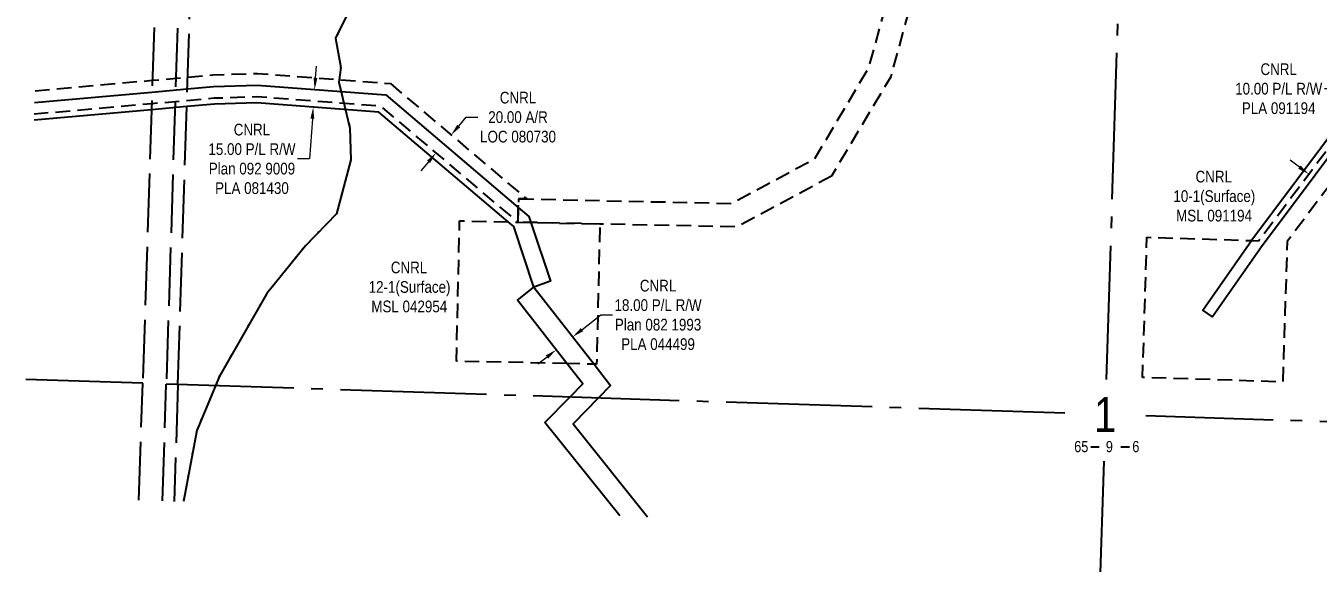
# Model space of a CAD drawing. Extents: x 350972 to 367082, y 6047220 to 6054831.
# Drawn here: x 355566 to 356672, y 6052004 to 6052464 of the extents above; entities that cross this region are included whole.
import ezdxf
from ezdxf.enums import TextEntityAlignment as Align

# ---------------------------------------------------------------- set-up
doc = ezdxf.new("R2010")
doc.units = 0
doc.header["$LTSCALE"] = 5
doc.header["$PDSIZE"] = 0.5
for name, pattern in [('foc-ACCESSROAD', [3.75, 2.5, -1.25]), ('foc-QUARTERLINE', [33, 25, -3, 2, -3]), ('foc-UNSURVEYED', [12.5, 10, -2.5]), ('foc-WHEELTRACKS', [2, 0.4, -1.6])]:
    doc.linetypes.add(name, pattern=pattern)
doc.layers.get('Defpoints').update_dxf_attribs({"color": 9})
for name, color, linetype in [('10', 1, 'Continuous'), ('9', 3, 'Continuous'), ('C-AR', 13, 'foc-ACCESSROAD'), ('C-RW', 13, 'Continuous'), ('C-WS', 13, 'foc-ACCESSROAD'), ('L-QSEC', 8, 'foc-QUARTERLINE'), ('L-SECLBL', 7, 'Continuous'), ('L-USEC', 7, 'foc-UNSURVEYED'), ('T-WATER-P3', 160, 'foc-WHEELTRACKS')]:
    doc.layers.add(name, color=color, linetype=linetype)
for name, color, linetype, lineweight in [('C-AR-T', 13, 'Continuous', 9), ('C-RW-T', 13, 'Continuous', 9), ('C-WS-T', 13, 'Continuous', 9)]:
    doc.layers.add(name, color=color, linetype=linetype, lineweight=lineweight)
doc.styles.add('80CG', font='ARIALN.TTF', dxfattribs={"height": 10})
doc.styles.add('80L', font='ARIALN.TTF', dxfattribs={"height": 10})
doc.styles.add('foc-LtypeFont', font='ARIALN.TTF', dxfattribs={"height": 7.35})
doc.styles.add('SIMPLEX', font='ARIALN.TTF')
doc.linetypes.add('foc-TOPO-flowdirection-NOLINE', pattern='A,0,[">",foc-LtypeFont,S=0.3,R=0,X=0,Y=-0.945],-20,[">",foc-LtypeFont,S=0.3,R=0,X=0,Y=-0.945],0', length=20)
doc.dimstyles.new('Compass 5 000', dxfattribs={"dimscale": 5, "dimtxt": 9, "dimasz": 2, "dimexe": 0.2, "dimexo": 0.0625, "dimgap": 0.5, "dimtad": 0, "dimtih": 1, "dimtoh": 1, "dimzin": 0, "dimdsep": 46, "dimtxsty": '80CG', "dimcen": 0.1, "dimse1": 1, "dimse2": 1, "dimclrd": 256, "dimclrt": 256, "dimaunit": 1, "dimadec": 4, "dimazin": 0, "dimtfac": 0.06, "dimtofl": 0, "dimtmove": 0, "dimatfit": 1, "dimfxl": 0.2, "dimtolj": 1, "dimtzin": 0, "dimlwd": -1, "dimarcsym": 0})

# ---------------------------------------------------------------- blocks, each defined once
blk = doc.blocks.new('*D431')
at = {"layer": 'C-RW-T', "transparency": 16777216}
for p, q in [((356042.2, 6052203.8), (356058.2, 6052216.4)), ((356058.2, 6052216.4), (356068.2, 6052216.4)), ((356012.3, 6052180.4), (356004.4, 6052174.3))]:
    blk.add_line(p, q, dxfattribs=at)
for points in [[(356041.2, 6052205.2), (356043.2, 6052202.5), (356034.3, 6052197.7)], [(356011.2, 6052181.8), (356013.3, 6052179.1), (356020.1, 6052186.6)]]:
    blk.add_solid(points, dxfattribs=at)
at = {"layer": 'Defpoints', "color": 0, "transparency": 16777216}
for p in [(356029.6, 6052203.6), (356015.5, 6052192.6), (356034.3, 6052197.7)]:
    blk.add_point(p, dxfattribs=at)
at = {"layer": 'C-RW-T', "transparency": 16777216, "insert": (356107.3, 6052216.4), "char_height": 10, "attachment_point": 5, "style": '80CG'}
blk.add_mtext('\\A1;CNRL\\P18.00 P/L R/W\\PPlan 082 1993\\PPLA 044499', dxfattribs=at)
blk = doc.blocks.new('*D442')
at = {"layer": 'C-AR-T', "transparency": 16777216}
for p, q in [((356656, 6052342.8), (356648, 6052348.8)), ((356687.8, 6052318.9), (356695.8, 6052312.9)), ((356695.8, 6052312.9), (356705.8, 6052312.9))]:
    blk.add_line(p, q, dxfattribs=at)
for points in [[(356657, 6052344.1), (356655, 6052341.4), (356664, 6052336.8)], [(356688.8, 6052320.3), (356686.8, 6052317.6), (356679.8, 6052324.9)]]:
    blk.add_solid(points, dxfattribs=at)
at = {"layer": 'Defpoints', "color": 0, "transparency": 16777216}
for p in [(356707.8, 6052395.1), (356723.6, 6052383.2), (356679.8, 6052324.9)]:
    blk.add_point(p, dxfattribs=at)
at = {"layer": 'C-AR-T', "transparency": 16777216, "insert": (356740.1, 6052312.9), "char_height": 10, "attachment_point": 5, "style": '80CG'}
blk.add_mtext('\\A1;CNRL\\P20.00 A/R\\PMSL 091194', dxfattribs=at)
blk = doc.blocks.new('*D443')
at = {"layer": 'C-RW-T', "transparency": 16777216}
for p, q in [((356687.3, 6052409.8), (356677.3, 6052409.8)), ((356695.3, 6052403.8), (356687.3, 6052409.8)), ((356719.3, 6052385.8), (356727.3, 6052379.8))]:
    blk.add_line(p, q, dxfattribs=at)
for points in [[(356696.3, 6052405.2), (356694.3, 6052402.5), (356703.3, 6052397.8)], [(356720.3, 6052387.2), (356718.3, 6052384.5), (356711.3, 6052391.8)]]:
    blk.add_solid(points, dxfattribs=at)
at = {"layer": 'Defpoints', "color": 0, "transparency": 16777216}
for p in [(356703.3, 6052397.8), (356691.8, 6052382.6), (356699.8, 6052376.6)]:
    blk.add_point(p, dxfattribs=at)
at = {"layer": 'C-RW-T', "transparency": 16777216, "insert": (356638.2, 6052409.8), "char_height": 10, "attachment_point": 5, "style": '80CG'}
blk.add_mtext('\\A1;CNRL\\P10.00 P/L R/W\\PPLA 091194', dxfattribs=at)
blk = doc.blocks.new('*D450')
at = {"layer": 'C-RW-T', "transparency": 16777216}
for p, q in [((355814.2, 6052419.1), (355815, 6052429.1)), ((355811.6, 6052384.2), (355809, 6052349.8)), ((355809, 6052349.8), (355799, 6052349.8))]:
    blk.add_line(p, q, dxfattribs=at)
for points in [[(355812.6, 6052419.2), (355815.9, 6052419), (355813.5, 6052409.1)], [(355809.9, 6052384.3), (355813.2, 6052384.1), (355812.3, 6052394.2)]]:
    blk.add_solid(points, dxfattribs=at)
at = {"layer": 'Defpoints', "color": 0, "transparency": 16777216}
for p in [(355796.9, 6052410.4), (355795.8, 6052395.4), (355812.3, 6052394.2)]:
    blk.add_point(p, dxfattribs=at)
at = {"layer": 'C-RW-T', "transparency": 16777216, "insert": (355759.9, 6052349.8), "char_height": 10, "attachment_point": 5, "style": '80CG'}
blk.add_mtext('\\A1;CNRL\\P15.00 P/L R/W\\PPlan 092 9009\\PPLA 081430', dxfattribs=at)
blk = doc.blocks.new('*D451')
at = {"layer": 'C-AR-T', "transparency": 16777216}
for p, q in [((355936.8, 6052377.9), (355943.2, 6052385.5)), ((355943.2, 6052385.5), (355953.2, 6052385.5)), ((355910.9, 6052347.4), (355904.5, 6052339.7))]:
    blk.add_line(p, q, dxfattribs=at)
for points in [[(355935.5, 6052379), (355938, 6052376.8), (355930.3, 6052370.3)], [(355909.7, 6052348.5), (355912.2, 6052346.3), (355917.4, 6052355)]]:
    blk.add_solid(points, dxfattribs=at)
at = {"layer": 'Defpoints', "color": 0, "transparency": 16777216}
for p in [(355930.3, 6052370.3), (355931.3, 6052369.5), (355918.3, 6052354.2)]:
    blk.add_point(p, dxfattribs=at)
at = {"layer": 'C-AR-T', "transparency": 16777216, "insert": (355987.5, 6052385.5), "char_height": 10, "attachment_point": 5, "style": '80CG'}
blk.add_mtext('\\A1;CNRL\\P20.00 A/R\\PLOC 080730', dxfattribs=at)
blk = doc.blocks.new('L-SECLBL')
at = {"layer": '9', "color": 7}
for p, q in [((-5.1, -27.8), (-12.3, -27.8)), ((20.7, -27.8), (13.5, -27.8))]:
    blk.add_line(p, q, dxfattribs=at)
at = {"layer": '10', "color": 2, "style": 'SIMPLEX'}
blk.add_attdef('SEC', text='', height=30, dxfattribs=at).set_placement((0, 0), align=Align.MIDDLE)
at = {"layer": '10', "color": 5, "style": '80L'}
blk.add_attdef('TWP', text='', height=9.5, dxfattribs=at).set_placement((-14.4, -27.4), align=Align.MIDDLE_RIGHT)
blk.add_attdef('RGE', text='', height=9.5, dxfattribs=at).set_placement((3.6, -27.4), align=Align.MIDDLE_CENTER)
blk.add_attdef('MER', text='', height=9.5, dxfattribs=at).set_placement((23.2, -27.4), align=Align.MIDDLE_LEFT)

msp = doc.modelspace()

# ---------------------------------------------------------------- linework, layer by layer
at = {"layer": 'C-AR', "flags": 128}
msp.add_lwpolyline([(356255.787, 6052335.181), (356174.881, 6052291.646), (356057.428, 6052294.16), (355998.45, 6052295.477), (355987.463, 6052295.722), (355987.744, 6052308.299), (355987.91, 6052315.712), (355994.96, 6052315.571), (356170.043, 6052311.748), (356241.432, 6052350.163), (356287.731, 6052428.027), (356305.778, 6052493.87), (356414.067, 6052671.605), (356480.297, 6052739.768), (356494.429, 6052725.756), (356429.975, 6052659.286), (356324.318, 6052485.87), (356306.3, 6052420.132), (356255.787, 6052335.181)], close=True, dxfattribs=at)
for points in [[(355878.388, 6052414.205), (355994.96, 6052315.571), (355987.91, 6052315.712), (355987.744, 6052308.299), (355987.463, 6052295.722), (355870.415, 6052394.759), (355764.148, 6052402.839), (355727.531, 6052401.641), (355704.297, 6052399.583), (355674.031, 6052396.902), (355573.697, 6052388.015)], [(355574.338, 6052408.144), (355674.671, 6052417.032), (355704.938, 6052419.713), (355726.322, 6052421.607), (355764.581, 6052422.858), (355878.388, 6052414.205)]]:
    msp.add_lwpolyline(points, dxfattribs=at)
at = {"layer": 'C-RW', "flags": 128}
msp.add_lwpolyline([(356623.463, 6052274.743), (356581.496, 6052214.75), (356573.302, 6052220.482), (356614.963, 6052280.039), (356615.364, 6052280.61), (356755.235, 6052467.166), (356770.662, 6052487.743), (356773.689, 6052491.78), (356776.716, 6052495.816), (356780.3, 6052492.262), (356781.267, 6052491.304), (356783.767, 6052488.55), (356780.714, 6052484.478), (356777.66, 6052480.405), (356762.098, 6052459.648), (356623.463, 6052274.743)], close=True, dxfattribs=at)
for points in [[(355574.017, 6052398.079), (355674.351, 6052406.967), (355704.617, 6052409.648), (355726.926, 6052411.624), (355764.364, 6052412.849), (355874.401, 6052404.482), (355987.744, 6052308.299), (355996.706, 6052300.694), (355998.45, 6052295.477), (356015.228, 6052245.293), (356001.161, 6052240.1), (355983.811, 6052291.945), (355979.141, 6052295.908), (355868.41, 6052389.898), (355764.04, 6052397.835), (355727.835, 6052396.651), (355704.137, 6052394.552), (355673.87, 6052391.871), (355573.537, 6052382.983)], [(356074.547, 6052044.671), (356010.571, 6052124.446), (356031.692, 6052146.097), (356042.846, 6052157.537), (356029.363, 6052174.788), (355986.981, 6052229.018), (356001.161, 6052240.1), (356052.609, 6052174.269), (356066.708, 6052156.229), (356056.059, 6052145.306), (356034.573, 6052123.281), (356098.23, 6052043.903)]]:
    msp.add_lwpolyline(points, dxfattribs=at)
at = {"layer": 'C-WS', "flags": 128}
for points in [[(356772.363, 6052448.337), (356645.46, 6052279.085), (356641.705, 6052159.151), (356521.764, 6052162.897), (356525.521, 6052282.837), (356614.963, 6052280.039), (356621.035, 6052279.849), (356758.996, 6052463.066), (356762.098, 6052459.648), (356772.363, 6052448.337)], [(356029.363, 6052174.788), (355934.811, 6052176.899), (355937.489, 6052296.838), (355979.141, 6052295.908), (355987.463, 6052295.722), (355998.45, 6052295.477), (356057.428, 6052294.16), (356054.749, 6052174.222), (356052.609, 6052174.269), (356029.363, 6052174.788)]]:
    msp.add_lwpolyline(points, close=True, dxfattribs=at)
at = {"layer": 'L-QSEC', "flags": 128}
for points in [[(356515.205, 6052935.184), (356490.708, 6052161.236)], [(355666.425, 6052157.967), (355566.478, 6052161.21)], [(356455.297, 6052132.367), (355686.535, 6052157.315)], [(357292.984, 6052105.183), (356524.543, 6052130.12)], [(356488.493, 6052091.272), (356464.313, 6051327.314)]]:
    msp.add_lwpolyline(points, dxfattribs=at)
at = {"layer": 'L-USEC', "flags": 128}
for points in [[(355692.015, 6052961.899), (355666.425, 6052157.967)], [(355712.125, 6052961.258), (355686.535, 6052157.327)], [(355696.575, 6052156.989), (355722.165, 6052960.921)], [(355663.244, 6052058.019), (355666.425, 6052157.967)], [(355683.354, 6052057.366), (355686.535, 6052157.327)], [(355696.575, 6052156.989), (355693.394, 6052057.04)]]:
    msp.add_lwpolyline(points, dxfattribs=at)
at = {"layer": 'T-WATER-P3', "flags": 128}
msp.add_lwpolyline([(356093.277, 6052835.952), (356089.845, 6052825.063), (356080.345, 6052813.094), (356062.755, 6052809.765), (356034.624, 6052809.897), (356009.813, 6052804.968), (356006.063, 6052802.868), (355991.871, 6052770.111), (355967.079, 6052742.915), (355960.718, 6052732.566), (355968.657, 6052706.167), (355968.557, 6052701.846), (355951.365, 6052671.899), (355908.182, 6052649.924), (355890.608, 6052579.559), (355878.606, 6052541.562), (355860.354, 6052496.245), (355843.102, 6052476.667), (355831.451, 6052453.019), (355835.92, 6052427.92), (355834.138, 6052415.481), (355843.718, 6052376.224), (355844.367, 6052349.005), (355832.093, 6052302.748), (355805.632, 6052275.531), (355772.708, 6052234.717), (355732.045, 6052163.973), (355712.682, 6052117.707), (355701.202, 6052056.787)], dxfattribs=at)
at = {"layer": 'T-WATER-P3', "linetype": 'foc-TOPO-flowdirection-NOLINE', "flags": 128}
msp.add_lwpolyline([(356093.277, 6052835.952), (356089.845, 6052825.063), (356080.345, 6052813.094), (356062.755, 6052809.765), (356034.624, 6052809.897), (356009.813, 6052804.968), (356006.063, 6052802.868), (355991.871, 6052770.111), (355967.079, 6052742.915), (355960.718, 6052732.566), (355968.657, 6052706.167), (355968.557, 6052701.846), (355951.365, 6052671.899), (355908.182, 6052649.924), (355890.608, 6052579.559), (355878.606, 6052541.562), (355860.354, 6052496.245), (355843.102, 6052476.667), (355831.451, 6052453.019), (355835.92, 6052427.92), (355834.138, 6052415.481), (355843.718, 6052376.224), (355844.367, 6052349.005), (355832.093, 6052302.748), (355805.632, 6052275.531), (355772.708, 6052234.717), (355732.045, 6052163.973), (355712.682, 6052117.707), (355701.202, 6052056.787)], dxfattribs=at)

# ---------------------------------------------------------------- block references
at = {"layer": 'L-SECLBL', "xscale": 0.9996710000000049, "yscale": 0.9996710000000049, "zscale": 0.9996710000000049}
msp.add_blockref('L-SECLBL', (356489.758, 6052131.249), dxfattribs=at).add_auto_attribs({'SEC': '1', 'TWP': '65', 'RGE': '9', 'MER': '6'})

# ---------------------------------------------------------------- texts
at = {"layer": 'C-WS-T', "char_height": 9.99671, "attachment_point": 1, "style": '80L'}
for s, insert in [('\\pi26.40899;CNRL\\P\\pi7.45888;10-1(Surface)\\P\\pi9.73985;MSL 091194', (356540.685, 6052339.668)), ('\\pi26.40899;CNRL\\P\\pi7.45888;12-1(Surface)\\P\\pi9.73985;MSL 042954', (355852.265, 6052262.001))]:
    msp.add_mtext_dynamic_manual_height_columns(s, width=83.00587, gutter_width=50, heights=[0], dxfattribs=dict(at, insert=insert))

# ---------------------------------------------------------------- dimensions: what is measured, and where the dimension line sits
at = {"layer": 'C-AR-T'}
dim = msp.add_aligned_dim(p1=(355918.34, 6052354.209), p2=(355931.255, 6052369.473), distance=1.24, text='CNRL\\P20.00 A/R\\PLOC 080730', dimstyle='Compass 5 000', dxfattribs=at)
dim.commit()
dim.dimension.update_dxf_attribs({"geometry": '*D451', "text_midpoint": (355987.518, 6052385.542)})
dim = msp.add_linear_dim(base=(356679.789, 6052324.93), p1=(356707.796, 6052395.071), p2=(356723.556, 6052383.243), angle=323.109871, text='CNRL\\P20.00 A/R\\PMSL 091194', dimstyle='Compass 5 000', dxfattribs=at)
dim.commit()
dim.dimension.update_dxf_attribs({"geometry": '*D442', "text_midpoint": (356740.087, 6052312.903), "dimtype": 161})
at = {"layer": 'C-RW-T'}
for base, p1, p2, angle, text, picture, middle in [((356703.261, 6052397.846), (356699.816, 6052376.58), (356691.815, 6052382.579), 143.139114, 'CNRL\\P10.00 P/L R/W\\PPLA 091194', '*D443', (356638.174, 6052409.843)), ((355812.346, 6052394.162), (355796.922, 6052410.373), (355795.785, 6052395.421), 265.651013, 'CNRL\\P15.00 P/L R/W\\PPlan 092 9009\\PPLA 081430', '*D450', (355759.883, 6052349.756)), ((356034.313, 6052197.68), (356015.469, 6052192.566), (356029.649, 6052203.648), 38.00833, 'CNRL\\P18.00 P/L R/W\\PPlan 082 1993\\PPLA 044499', '*D431', (356107.297, 6052216.358))]:
    dim = msp.add_linear_dim(base=base, p1=p1, p2=p2, angle=angle, text=text, dimstyle='Compass 5 000', dxfattribs=at)
    dim.commit()
    dim.dimension.update_dxf_attribs({"geometry": picture, "text_midpoint": middle, "dimtype": 161})

doc.saveas('drawing.dxf')
